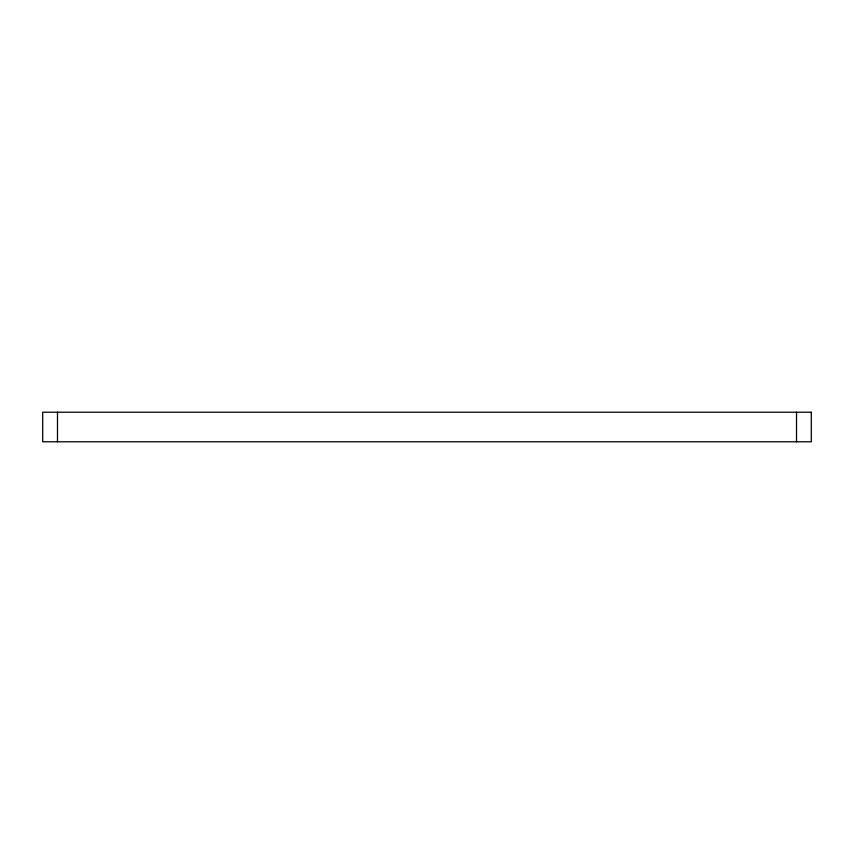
<?xml version="1.0" encoding="UTF-8"?>
<svg xmlns="http://www.w3.org/2000/svg" width="854" height="854" viewBox="0 0 854 854"><rect width="100%" height="100%" fill="white"/><g stroke="black" fill="none" stroke-linecap="round" stroke-linejoin="round"><path stroke-width="1.28" d="M796.515 412.215L796.515 441.785M57.485 412.215L57.485 441.785M811.3 412.215L42.7 412.215L42.7 441.785L811.3 441.785L811.3 412.215"/></g></svg>
